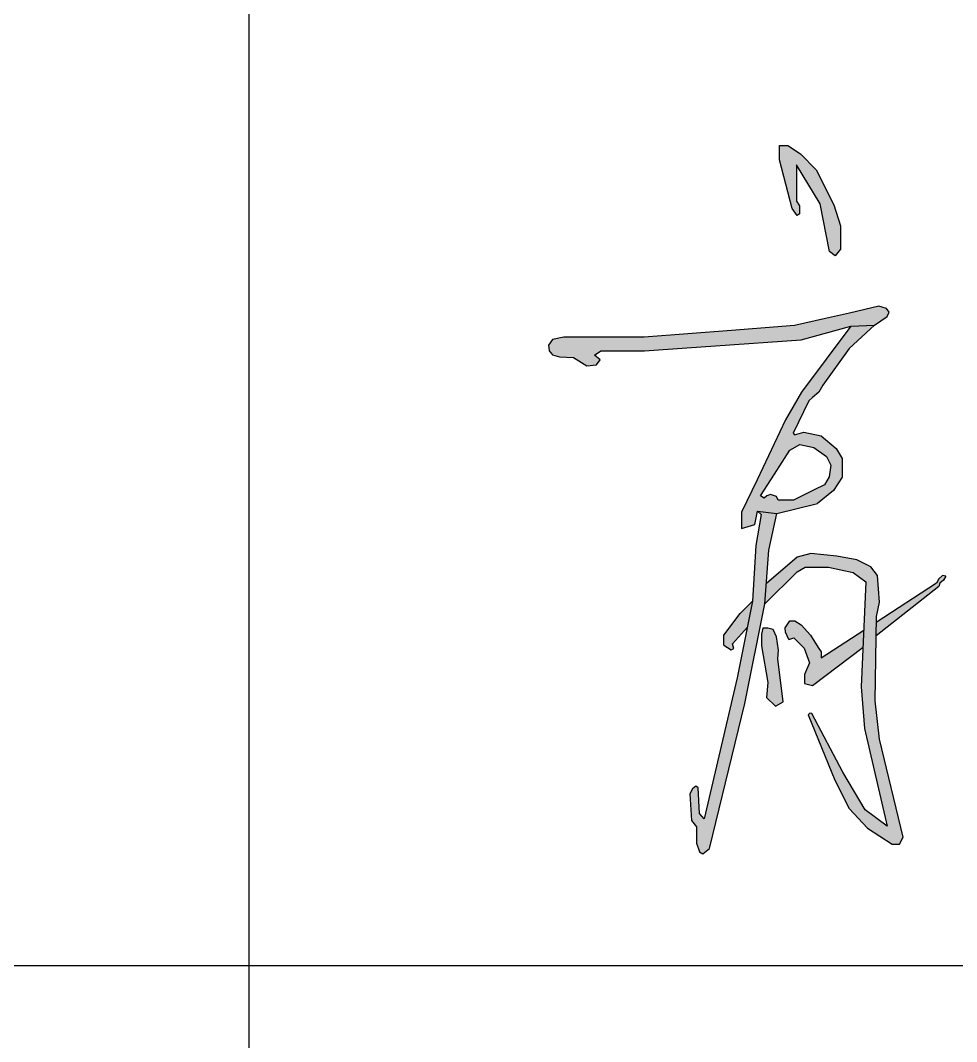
# Model space of a CAD drawing. Extents: x 1728470 to 1835391, y -157368 to 197905.
# Drawn here: x 1785044 to 1785987, y 130416 to 131445 of the extents above; entities that cross this region are included whole.
import ezdxf

# ---------------------------------------------------------------- set-up
doc = ezdxf.new("R2010")
doc.units = 0
doc.header["$LTSCALE"] = 1000
doc.header["$MEASUREMENT"] = 0
doc.layers.get('0').update_dxf_attribs({"linetype": 'CONTINUOUS'})
doc.layers.add('PUB_TITLE', color=4, linetype='CONTINUOUS')

msp = doc.modelspace()

# ---------------------------------------------------------------- hatches: boundary and pattern name
h = msp.add_hatch(color=256)
h.paths.add_polyline_path([(1785829.8, 131310.4), (1785817.2, 131318.7), (1785808.7, 131318.7), (1785808.7, 131304.4), (1785821.5, 131255.3), (1785826.6, 131248.3), (1785828.7, 131250.1), (1785828.7, 131252.9), (1785828.7, 131258), (1785826, 131262.9), (1785826, 131273.3), (1785826, 131299.3), (1785849.7, 131260), (1785859, 131212.1), (1785864.8, 131207.6), (1785870.2, 131214.3), (1785870.2, 131238), (1785863.3, 131259.1), (1785845.8, 131294.2)])
h.paths.add_polyline_path([(1785880.5, 131136.9), (1785904.4, 131137.8), (1785917.1, 131146.7), (1785919.1, 131151), (1785916.4, 131154.7), (1785908.7, 131156.9), (1785879.1, 131150.1), (1785855.2, 131144.7), (1785823.7, 131137.5), (1785760.4, 131132.6), (1785672.5, 131125.8), (1785591.5, 131125.8), (1785580.2, 131123.4), (1785576, 131117.7), (1785576.9, 131111.9), (1785580.1, 131108.2), (1785587.3, 131105.9), (1785601.2, 131105.2), (1785614.7, 131097.1), (1785624.4, 131097.8), (1785628.2, 131103.1), (1785622.3, 131107.8), (1785628.7, 131111.9), (1785672.7, 131111.9), (1785715.5, 131115), (1785744.4, 131117), (1785830.6, 131123.3)])
h.paths.add_polyline_path([(1785838.1, 131061.7), (1785841.9, 131064.9), (1785848.2, 131070.3), (1785852.4, 131077.5), (1785878.8, 131114.4), (1785904.4, 131137.8), (1785880.5, 131136.9), (1785830.8, 131070.6), (1785814.8, 131042.6), (1785786.1, 130982.2), (1785770.5, 130949.6), (1785770.5, 130933.1), (1785783.9, 130937.2), (1785786.7, 130950.5), (1785806.1, 130948.3), (1785847.1, 130958.4), (1785863, 130971.4), (1785871.7, 130984.9), (1785871.7, 131003.5), (1785865.9, 131013.6), (1785850.6, 131026.3), (1785833.1, 131030.2), (1785823.8, 131027.6), (1785822.6, 131029.2)])
h.paths.add_polyline_path([(1785829.2, 131017.7), (1785843.4, 131014.6), (1785856.2, 131005.7), (1785860.3, 130997), (1785858.6, 130985.1), (1785853.9, 130977.2), (1785843.7, 130972.1), (1785833, 130966.8), (1785822.9, 130961.7), (1785807.3, 130961.7), (1785805.8, 130965.5), (1785799.6, 130967.3), (1785795.9, 130966), (1785793.3, 130963.6), (1785789.6, 130965.9), (1785803.6, 130987.7), (1785819.1, 131012)], flags=16)
h.paths.add_polyline_path([(1785798, 130911.3), (1785806.1, 130948.3), (1785786.7, 130950.5), (1785790.1, 130947.3), (1785785, 130916.1), (1785781.6, 130859.8), (1785766.1, 130782.7), (1785732.8, 130640.6), (1785728.3, 130646.1), (1785726.8, 130671.9), (1785724.4, 130673.5), (1785721, 130671.1), (1785718.4, 130665.9), (1785720.2, 130639.2), (1785725.2, 130632.6), (1785725.2, 130616.3), (1785728.2, 130607.6), (1785731.4, 130605.4), (1785738.3, 130611), (1785773.7, 130757), (1785794, 130857.4)])
h.paths.add_polyline_path([(1785886.5, 130901.6), (1785866.4, 130905.3), (1785840.3, 130908), (1785826.6, 130904.3), (1785795.5, 130877.6), (1785794, 130857.4), (1785826.5, 130889.4), (1785834.7, 130894.3), (1785858, 130894.3), (1785882.8, 130889), (1785895.7, 130879.6), (1785891, 130773.8), (1785894.3, 130731.7), (1785917.2, 130633.4), (1785894.9, 130649.7), (1785872.6, 130687.6), (1785841.3, 130747), (1785839.3, 130747.2), (1785837.6, 130745.6), (1785864.5, 130679.8), (1785879, 130651.3), (1785897.4, 130631.4), (1785922.2, 130615.3), (1785929.4, 130615.3), (1785933.2, 130622.3), (1785909.5, 130720.9), (1785905.2, 130759.5), (1785906.3, 130844.4), (1785909.3, 130858.9), (1785907.4, 130885.7), (1785900.6, 130894.7)])
h.paths.add_polyline_path([(1785781.6, 130859.8), (1785769, 130847.4), (1785752.8, 130825.6), (1785752.8, 130815.6), (1785760.2, 130811), (1785762.9, 130812.2), (1785761.4, 130817), (1785767.4, 130823.8), (1785776.4, 130833.9)], flags=17)
h.paths.add_polyline_path([(1785892.8, 130813.6), (1785893.5, 130830.7), (1785850.6, 130802.9), (1785850.6, 130809.1), (1785847.8, 130813.4), (1785839.8, 130825.8), (1785830.4, 130836.1), (1785824, 130840), (1785819.1, 130840), (1785814.4, 130833), (1785814.9, 130828.9), (1785818.1, 130821.2), (1785823.2, 130822.9), (1785833.4, 130812.6), (1785839, 130797.7), (1785834, 130786.1), (1785834, 130777.1), (1785842.1, 130774.9)], flags=17)
h.paths.add_polyline_path([(1785807, 130801.8), (1785807.7, 130810.6), (1785805.7, 130824.1), (1785802.3, 130831.4), (1785796.9, 130832.9), (1785791.8, 130832.9), (1785790.7, 130826.7), (1785790.7, 130814.9), (1785796.9, 130778.2), (1785795.5, 130763), (1785804.7, 130754.2), (1785812.4, 130758.5)])
h.paths.add_polyline_path([(1785969.2, 130874.6), (1785970.3, 130878), (1785973.8, 130881.1), (1785976.2, 130885.3), (1785973, 130885.7), (1785969.3, 130882.3), (1785966.7, 130878), (1785906.2, 130838.5), (1785906.1, 130824.9)])
for color, points in [(250, [(1785829.8, 131310.4), (1785817.2, 131318.7), (1785808.7, 131318.7), (1785808.7, 131304.4), (1785821.5, 131255.3), (1785826.6, 131248.3), (1785828.7, 131250.1), (1785828.7, 131252.9), (1785828.7, 131258), (1785826, 131262.9), (1785826, 131273.3), (1785826, 131299.3), (1785849.7, 131260), (1785859, 131212.1), (1785864.8, 131207.6), (1785870.2, 131214.3), (1785870.2, 131238), (1785863.3, 131259.1), (1785845.8, 131294.2)]), (256, [(1785576, 131117.7), (1785576.9, 131111.9), (1785580.1, 131108.2), (1785587.3, 131105.9), (1785601.2, 131105.2), (1785614.7, 131097.1), (1785624.4, 131097.8), (1785628.2, 131103.1), (1785622.3, 131107.8), (1785628.7, 131111.9), (1785672.7, 131111.9), (1785715.5, 131115), (1785744.4, 131117), (1785830.6, 131123.3), (1785880.5, 131136.9), (1785904.4, 131137.8), (1785917.1, 131146.7), (1785919.1, 131151), (1785916.4, 131154.7), (1785908.7, 131156.9), (1785879.1, 131150.1), (1785855.2, 131144.7), (1785823.7, 131137.5), (1785760.4, 131132.6), (1785672.5, 131125.8), (1785591.5, 131125.8), (1785580.2, 131123.4)]), (256, [(1785906.2, 130838.5), (1785906.1, 130824.9), (1785969.2, 130874.6), (1785970.3, 130878), (1785973.8, 130881.1), (1785976.2, 130885.3), (1785973, 130885.7), (1785969.3, 130882.3), (1785966.7, 130878)])]:
    msp.add_hatch(color=color).paths.add_polyline_path(points)
h = msp.add_hatch(color=250)
h.paths.add_polyline_path([(1785744.4, 131117), (1785830.6, 131123.3), (1785880.5, 131136.9), (1785904.4, 131137.8), (1785917.1, 131146.7), (1785919.1, 131151), (1785916.4, 131154.7), (1785908.7, 131156.9), (1785879.1, 131150.1), (1785855.2, 131144.7), (1785823.7, 131137.5), (1785760.4, 131132.6), (1785672.5, 131125.8), (1785591.5, 131125.8), (1785580.2, 131123.4), (1785576, 131117.7), (1785576.9, 131111.9), (1785580.1, 131108.2), (1785587.3, 131105.9), (1785601.2, 131105.2), (1785614.7, 131097.1), (1785624.4, 131097.8), (1785628.2, 131103.1), (1785622.3, 131107.8), (1785628.7, 131111.9), (1785672.7, 131111.9), (1785715.5, 131115)])
h.paths.add_polyline_path([(1785878.8, 131114.4), (1785904.4, 131137.8), (1785880.5, 131136.9), (1785830.8, 131070.6), (1785814.8, 131042.6), (1785786.1, 130982.2), (1785770.5, 130949.6), (1785770.5, 130933.1), (1785783.9, 130937.2), (1785786.7, 130950.5), (1785806.1, 130948.3), (1785847.1, 130958.4), (1785863, 130971.4), (1785871.7, 130984.9), (1785871.7, 131003.5), (1785865.9, 131013.6), (1785850.6, 131026.3), (1785833.1, 131030.2), (1785823.8, 131027.6), (1785822.6, 131029.2), (1785838.1, 131061.7), (1785841.9, 131064.9), (1785848.2, 131070.3), (1785852.4, 131077.5)])
h.paths.add_polyline_path([(1785843.4, 131014.6), (1785856.2, 131005.7), (1785860.3, 130997), (1785858.6, 130985.1), (1785853.9, 130977.2), (1785843.7, 130972.1), (1785833, 130966.8), (1785822.9, 130961.7), (1785807.3, 130961.7), (1785805.8, 130965.5), (1785799.6, 130967.3), (1785795.9, 130966), (1785793.3, 130963.6), (1785789.6, 130965.9), (1785803.6, 130987.7), (1785819.1, 131012), (1785829.2, 131017.7)], flags=16)
h.paths.add_polyline_path([(1785806.1, 130948.3), (1785786.7, 130950.5), (1785790.1, 130947.3), (1785785, 130916.1), (1785781.6, 130859.8), (1785766.1, 130782.7), (1785732.8, 130640.6), (1785728.3, 130646.1), (1785726.8, 130671.9), (1785724.4, 130673.5), (1785721, 130671.1), (1785718.4, 130665.9), (1785720.2, 130639.2), (1785725.2, 130632.6), (1785725.2, 130616.3), (1785728.2, 130607.6), (1785731.4, 130605.4), (1785738.3, 130611), (1785773.7, 130757), (1785794, 130857.4), (1785798, 130911.3)])
h.paths.add_polyline_path([(1785781.6, 130859.8), (1785769, 130847.4), (1785752.8, 130825.6), (1785752.8, 130815.6), (1785760.2, 130811), (1785762.9, 130812.2), (1785761.4, 130817), (1785767.4, 130823.8), (1785776.4, 130833.9)], flags=17)
h.paths.add_polyline_path([(1785886.5, 130901.6), (1785866.4, 130905.3), (1785840.3, 130908), (1785826.6, 130904.3), (1785795.5, 130877.6), (1785794, 130857.4), (1785826.5, 130889.4), (1785834.7, 130894.3), (1785858, 130894.3), (1785882.8, 130889), (1785895.7, 130879.6), (1785891, 130773.8), (1785894.3, 130731.7), (1785917.2, 130633.4), (1785894.9, 130649.7), (1785872.6, 130687.6), (1785841.3, 130747), (1785839.3, 130747.2), (1785837.6, 130745.6), (1785864.5, 130679.8), (1785879, 130651.3), (1785897.4, 130631.4), (1785922.2, 130615.3), (1785929.4, 130615.3), (1785933.2, 130622.3), (1785909.5, 130720.9), (1785905.2, 130759.5), (1785906.3, 130844.4), (1785909.3, 130858.9), (1785907.4, 130885.7), (1785900.6, 130894.7)])
h.paths.add_polyline_path([(1785847.8, 130813.4), (1785839.8, 130825.8), (1785830.4, 130836.1), (1785824, 130840), (1785819.1, 130840), (1785814.4, 130833), (1785814.9, 130828.9), (1785818.1, 130821.2), (1785823.2, 130822.9), (1785833.4, 130812.6), (1785839, 130797.7), (1785834, 130786.1), (1785834, 130777.1), (1785842.1, 130774.9), (1785892.8, 130813.6), (1785893.5, 130830.7), (1785850.6, 130802.9), (1785850.6, 130809.1)], flags=17)
h.paths.add_polyline_path([(1785969.2, 130874.6), (1785970.3, 130878), (1785973.8, 130881.1), (1785976.2, 130885.3), (1785973, 130885.7), (1785969.3, 130882.3), (1785966.7, 130878), (1785906.2, 130838.5), (1785906.1, 130824.9)])
h.paths.add_polyline_path([(1785807.7, 130810.6), (1785805.7, 130824.1), (1785802.3, 130831.4), (1785796.9, 130832.9), (1785791.8, 130832.9), (1785790.7, 130826.7), (1785790.7, 130814.9), (1785796.9, 130778.2), (1785795.5, 130763), (1785804.7, 130754.2), (1785812.4, 130758.5), (1785807, 130801.8)])
h = msp.add_hatch(color=256)
h.paths.add_polyline_path([(1785822.6, 131029.2), (1785838.1, 131061.7), (1785841.9, 131064.9), (1785848.2, 131070.3), (1785852.4, 131077.5), (1785878.8, 131114.4), (1785904.4, 131137.8), (1785880.5, 131136.9), (1785830.8, 131070.6), (1785814.8, 131042.6), (1785786.1, 130982.2), (1785770.5, 130949.6), (1785770.5, 130933.1), (1785783.9, 130937.2), (1785786.7, 130950.5), (1785806.1, 130948.3), (1785847.1, 130958.4), (1785863, 130971.4), (1785871.7, 130984.9), (1785871.7, 131003.5), (1785865.9, 131013.6), (1785850.6, 131026.3), (1785833.1, 131030.2), (1785823.8, 131027.6)])
h.paths.add_polyline_path([(1785829.2, 131017.7), (1785843.4, 131014.6), (1785856.2, 131005.7), (1785860.3, 130997), (1785858.6, 130985.1), (1785853.9, 130977.2), (1785843.7, 130972.1), (1785833, 130966.8), (1785822.9, 130961.7), (1785807.3, 130961.7), (1785805.8, 130965.5), (1785799.6, 130967.3), (1785795.9, 130966), (1785793.3, 130963.6), (1785789.6, 130965.9), (1785803.6, 130987.7), (1785819.1, 131012)], flags=16)
h.paths.add_polyline_path([(1785806.1, 130948.3), (1785786.7, 130950.5), (1785790.1, 130947.3), (1785785, 130916.1), (1785781.6, 130859.8), (1785766.1, 130782.7), (1785732.8, 130640.6), (1785728.3, 130646.1), (1785726.8, 130671.9), (1785724.4, 130673.5), (1785721, 130671.1), (1785718.4, 130665.9), (1785720.2, 130639.2), (1785725.2, 130632.6), (1785725.2, 130616.3), (1785728.2, 130607.6), (1785731.4, 130605.4), (1785738.3, 130611), (1785773.7, 130757), (1785794, 130857.4), (1785798, 130911.3)])
h.paths.add_polyline_path([(1785826.5, 130889.4), (1785834.7, 130894.3), (1785858, 130894.3), (1785882.8, 130889), (1785895.7, 130879.6), (1785891, 130773.8), (1785894.3, 130731.7), (1785917.2, 130633.4), (1785894.9, 130649.7), (1785872.6, 130687.6), (1785841.3, 130747), (1785839.3, 130747.2), (1785837.6, 130745.6), (1785864.5, 130679.8), (1785879, 130651.3), (1785897.4, 130631.4), (1785922.2, 130615.3), (1785929.4, 130615.3), (1785933.2, 130622.3), (1785909.5, 130720.9), (1785905.2, 130759.5), (1785906.3, 130844.4), (1785909.3, 130858.9), (1785907.4, 130885.7), (1785900.6, 130894.7), (1785886.5, 130901.6), (1785866.4, 130905.3), (1785840.3, 130908), (1785826.6, 130904.3), (1785795.5, 130877.6), (1785794, 130857.4)])
h.paths.add_polyline_path([(1785781.6, 130859.8), (1785769, 130847.4), (1785752.8, 130825.6), (1785752.8, 130815.6), (1785760.2, 130811), (1785762.9, 130812.2), (1785761.4, 130817), (1785767.4, 130823.8), (1785776.4, 130833.9)], flags=17)
h.paths.add_polyline_path([(1785807, 130801.8), (1785807.7, 130810.6), (1785805.7, 130824.1), (1785802.3, 130831.4), (1785796.9, 130832.9), (1785791.8, 130832.9), (1785790.7, 130826.7), (1785790.7, 130814.9), (1785796.9, 130778.2), (1785795.5, 130763), (1785804.7, 130754.2), (1785812.4, 130758.5)])
h.paths.add_polyline_path([(1785892.8, 130813.6), (1785893.5, 130830.7), (1785850.6, 130802.9), (1785850.6, 130809.1), (1785847.8, 130813.4), (1785839.8, 130825.8), (1785830.4, 130836.1), (1785824, 130840), (1785819.1, 130840), (1785814.4, 130833), (1785814.9, 130828.9), (1785818.1, 130821.2), (1785823.2, 130822.9), (1785833.4, 130812.6), (1785839, 130797.7), (1785834, 130786.1), (1785834, 130777.1), (1785842.1, 130774.9)], flags=17)

# ---------------------------------------------------------------- linework, layer by layer
for p, q in [((1785808.7, 131304.4), (1785808.7, 131318.7)), ((1785808.7, 131318.7), (1785817.2, 131318.7)), ((1785817.2, 131318.7), (1785829.8, 131310.4)), ((1785829.8, 131310.4), (1785845.8, 131294.2)), ((1785821.5, 131255.3), (1785808.7, 131304.4)), ((1785849.7, 131260), (1785826, 131299.3)), ((1785826, 131299.3), (1785826, 131273.3)), ((1785845.8, 131294.2), (1785863.3, 131259.1)), ((1785826, 131273.3), (1785826, 131262.9)), ((1785826, 131262.9), (1785828.7, 131258)), ((1785859, 131212.1), (1785849.7, 131260)), ((1785863.3, 131259.1), (1785870.2, 131238)), ((1785826.6, 131248.3), (1785821.5, 131255.3)), ((1785828.7, 131250.1), (1785826.6, 131248.3)), ((1785828.7, 131258), (1785828.7, 131252.9)), ((1785828.7, 131252.9), (1785828.7, 131250.1)), ((1785870.2, 131238), (1785870.2, 131214.3)), ((1785864.8, 131207.6), (1785859, 131212.1)), ((1785870.2, 131214.3), (1785864.8, 131207.6)), ((1785908.7, 131156.9), (1785879.1, 131150.1)), ((1785916.4, 131154.7), (1785908.7, 131156.9)), ((1785879.1, 131150.1), (1785855.2, 131144.7)), ((1785904.4, 131137.8), (1785917.1, 131146.7)), ((1785919.1, 131151), (1785916.4, 131154.7)), ((1785917.1, 131146.7), (1785919.1, 131151)), ((1785823.7, 131137.5), (1785760.4, 131132.6)), ((1785855.2, 131144.7), (1785823.7, 131137.5)), ((1785830.6, 131123.3), (1785880.5, 131136.9)), ((1785880.5, 131136.9), (1785830.8, 131070.6)), ((1785904.4, 131137.8), (1785878.8, 131114.4)), ((1785880.5, 131136.9), (1785904.4, 131137.8)), ((1785591.5, 131125.8), (1785580.2, 131123.4)), ((1785672.5, 131125.8), (1785591.5, 131125.8)), ((1785760.4, 131132.6), (1785672.5, 131125.8)), ((1785580.2, 131123.4), (1785576, 131117.7)), ((1785576, 131117.7), (1785576.9, 131111.9)), ((1785672.7, 131111.9), (1785715.5, 131115)), ((1785715.5, 131115), (1785744.4, 131117)), ((1785744.4, 131117), (1785830.6, 131123.3)), ((1785576.9, 131111.9), (1785580.1, 131108.2)), ((1785580.1, 131108.2), (1785587.3, 131105.9)), ((1785587.3, 131105.9), (1785601.2, 131105.2)), ((1785601.2, 131105.2), (1785614.7, 131097.1)), ((1785622.3, 131107.8), (1785628.7, 131111.9)), ((1785628.2, 131103.1), (1785622.3, 131107.8)), ((1785628.7, 131111.9), (1785672.7, 131111.9)), ((1785878.8, 131114.4), (1785852.4, 131077.5)), ((1785614.7, 131097.1), (1785624.4, 131097.8)), ((1785624.4, 131097.8), (1785628.2, 131103.1)), ((1785852.4, 131077.5), (1785848.2, 131070.3)), ((1785830.8, 131070.6), (1785814.8, 131042.6)), ((1785841.9, 131064.9), (1785838.1, 131061.7)), ((1785848.2, 131070.3), (1785841.9, 131064.9)), ((1785838.1, 131061.7), (1785822.6, 131029.2)), ((1785814.8, 131042.6), (1785786.1, 130982.2)), ((1785822.6, 131029.2), (1785823.8, 131027.6)), ((1785823.8, 131027.6), (1785833.1, 131030.2)), ((1785833.1, 131030.2), (1785850.6, 131026.3)), ((1785850.6, 131026.3), (1785865.9, 131013.6)), ((1785803.6, 130987.7), (1785819.1, 131012)), ((1785819.1, 131012), (1785829.2, 131017.7)), ((1785829.2, 131017.7), (1785843.4, 131014.6)), ((1785843.4, 131014.6), (1785856.2, 131005.7)), ((1785865.9, 131013.6), (1785871.7, 131003.5)), ((1785856.2, 131005.7), (1785860.3, 130997)), ((1785871.7, 131003.5), (1785871.7, 130984.9)), ((1785860.3, 130997), (1785858.6, 130985.1)), ((1785786.1, 130982.2), (1785770.5, 130949.6)), ((1785789.6, 130965.9), (1785803.6, 130987.7)), ((1785858.6, 130985.1), (1785853.9, 130977.2)), ((1785871.7, 130984.9), (1785863, 130971.4)), ((1785843.7, 130972.1), (1785833, 130966.8)), ((1785853.9, 130977.2), (1785843.7, 130972.1)), ((1785863, 130971.4), (1785847.1, 130958.4)), ((1785793.3, 130963.6), (1785789.6, 130965.9)), ((1785795.9, 130966), (1785793.3, 130963.6)), ((1785799.6, 130967.3), (1785795.9, 130966)), ((1785805.8, 130965.5), (1785799.6, 130967.3)), ((1785807.3, 130961.7), (1785805.8, 130965.5)), ((1785822.9, 130961.7), (1785807.3, 130961.7)), ((1785833, 130966.8), (1785822.9, 130961.7)), ((1785783.9, 130937.2), (1785786.7, 130950.5)), ((1785786.7, 130950.5), (1785806.1, 130948.3)), ((1785786.7, 130950.5), (1785790.1, 130947.3)), ((1785806.1, 130948.3), (1785847.1, 130958.4)), ((1785770.5, 130949.6), (1785770.5, 130933.1)), ((1785790.1, 130947.3), (1785785, 130916.1)), ((1785798, 130911.3), (1785806.1, 130948.3)), ((1785770.5, 130933.1), (1785783.9, 130937.2)), ((1785785, 130916.1), (1785781.6, 130859.8)), ((1785794, 130857.4), (1785798, 130911.3)), ((1785826.6, 130904.3), (1785795.5, 130877.6)), ((1785840.3, 130908), (1785826.6, 130904.3)), ((1785866.4, 130905.3), (1785840.3, 130908)), ((1785886.5, 130901.6), (1785866.4, 130905.3)), ((1785900.6, 130894.7), (1785886.5, 130901.6)), ((1785794, 130857.4), (1785826.5, 130889.4)), ((1785826.5, 130889.4), (1785834.7, 130894.3)), ((1785834.7, 130894.3), (1785858, 130894.3)), ((1785858, 130894.3), (1785882.8, 130889)), ((1785882.8, 130889), (1785895.7, 130879.6)), ((1785907.4, 130885.7), (1785900.6, 130894.7)), ((1785895.7, 130879.6), (1785891, 130773.8)), ((1785909.3, 130858.9), (1785907.4, 130885.7)), ((1785969.3, 130882.3), (1785966.7, 130878)), ((1785973, 130885.7), (1785969.3, 130882.3)), ((1785973.8, 130881.1), (1785970.3, 130878)), ((1785976.2, 130885.3), (1785973, 130885.7)), ((1785976.2, 130885.3), (1785973.8, 130881.1)), ((1785969.2, 130874.6), (1785906.1, 130824.9)), ((1785966.7, 130878), (1785906.2, 130838.5)), ((1785970.3, 130878), (1785969.2, 130874.6)), ((1785781.6, 130859.8), (1785766.1, 130782.7)), ((1785769, 130847.4), (1785781.6, 130859.8)), ((1785906.3, 130844.4), (1785909.3, 130858.9)), ((1785773.7, 130757), (1785794, 130857.4)), ((1785752.8, 130825.6), (1785769, 130847.4)), ((1785814.4, 130833), (1785819.1, 130840)), ((1785819.1, 130840), (1785824, 130840)), ((1785824, 130840), (1785830.4, 130836.1)), ((1785905.2, 130759.5), (1785906.3, 130844.4)), ((1785767.4, 130823.8), (1785776.4, 130833.9)), ((1785791.8, 130832.9), (1785790.7, 130826.7)), ((1785796.9, 130832.9), (1785791.8, 130832.9)), ((1785802.3, 130831.4), (1785796.9, 130832.9)), ((1785805.7, 130824.1), (1785802.3, 130831.4)), ((1785814.9, 130828.9), (1785814.4, 130833)), ((1785818.1, 130821.2), (1785814.9, 130828.9)), ((1785830.4, 130836.1), (1785839.8, 130825.8)), ((1785850.6, 130802.9), (1785893.5, 130830.7)), ((1785752.8, 130815.6), (1785752.8, 130825.6)), ((1785761.4, 130817), (1785767.4, 130823.8)), ((1785762.9, 130812.2), (1785761.4, 130817)), ((1785790.7, 130826.7), (1785790.7, 130814.9)), ((1785807.7, 130810.6), (1785805.7, 130824.1)), ((1785818.1, 130821.2), (1785823.2, 130822.9)), ((1785823.2, 130822.9), (1785833.4, 130812.6)), ((1785839.8, 130825.8), (1785847.8, 130813.4)), ((1785752.8, 130815.6), (1785760.2, 130811)), ((1785760.2, 130811), (1785762.9, 130812.2)), ((1785790.7, 130814.9), (1785796.9, 130778.2)), ((1785807, 130801.8), (1785807.7, 130810.6)), ((1785833.4, 130812.6), (1785839, 130797.7)), ((1785842.1, 130774.9), (1785892.8, 130813.6)), ((1785847.8, 130813.4), (1785850.6, 130809.1)), ((1785850.6, 130809.1), (1785850.6, 130802.9)), ((1785812.4, 130758.5), (1785807, 130801.8)), ((1785839, 130797.7), (1785834, 130786.1)), ((1785834, 130786.1), (1785834, 130777.1)), ((1785766.1, 130782.7), (1785732.8, 130640.6)), ((1785796.9, 130778.2), (1785795.5, 130763)), ((1785834, 130777.1), (1785842.1, 130774.9)), ((1785891, 130773.8), (1785894.3, 130731.7)), ((1785738.3, 130611), (1785773.7, 130757)), ((1785795.5, 130763), (1785804.7, 130754.2)), ((1785804.7, 130754.2), (1785812.4, 130758.5)), ((1785909.5, 130720.9), (1785905.2, 130759.5)), ((1785839.3, 130747.2), (1785837.6, 130745.6)), ((1785837.6, 130745.6), (1785864.5, 130679.8)), ((1785841.3, 130747), (1785839.3, 130747.2)), ((1785872.6, 130687.6), (1785841.3, 130747)), ((1785894.3, 130731.7), (1785917.2, 130633.4)), ((1785933.2, 130622.3), (1785909.5, 130720.9)), ((1785894.9, 130649.7), (1785872.6, 130687.6)), ((1785724.4, 130673.5), (1785721, 130671.1)), ((1785726.8, 130671.9), (1785724.4, 130673.5)), ((1785864.5, 130679.8), (1785879, 130651.3)), ((1785721, 130671.1), (1785718.4, 130665.9)), ((1785718.4, 130665.9), (1785720.2, 130639.2)), ((1785728.3, 130646.1), (1785726.8, 130671.9)), ((1785732.8, 130640.6), (1785728.3, 130646.1)), ((1785879, 130651.3), (1785897.4, 130631.4)), ((1785917.2, 130633.4), (1785894.9, 130649.7)), ((1785720.2, 130639.2), (1785725.2, 130632.6)), ((1785725.2, 130632.6), (1785725.2, 130616.3)), ((1785897.4, 130631.4), (1785922.2, 130615.3)), ((1785929.4, 130615.3), (1785933.2, 130622.3)), ((1785725.2, 130616.3), (1785728.2, 130607.6)), ((1785731.4, 130605.4), (1785738.3, 130611)), ((1785922.2, 130615.3), (1785929.4, 130615.3)), ((1785728.2, 130607.6), (1785731.4, 130605.4))]:
    msp.add_line(p, q)
at = {"layer": 'PUB_TITLE', "color": 4}
for p, q in [((1785274.8, 126493), (1785274.8, 133493)), ((1781574.8, 130493), (1787074.8, 130493))]:
    msp.add_line(p, q, dxfattribs=at)

doc.saveas('drawing.dxf')
